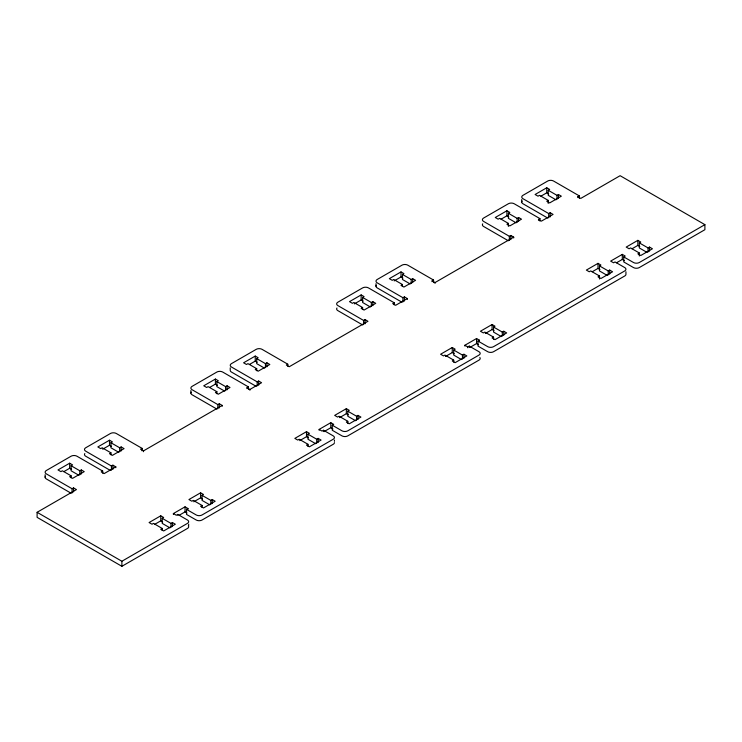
<?xml version="1.0" encoding="UTF-8"?>
<svg xmlns="http://www.w3.org/2000/svg" width="742" height="742" viewBox="0 0 742 742"><rect width="100%" height="100%" fill="white"/><g stroke="black" fill="none" stroke-linecap="round" stroke-linejoin="round"><path stroke-width="1.11" d="M78.884 475.279L71.111 470.79L71.111 465.744L72.568 464.9L69.655 463.212L57.987 469.946L60.909 471.634L62.365 470.79L71.111 475.835L71.111 477.857M118.72 452.277L110.948 447.788L110.948 442.742L112.404 441.898L109.491 440.21L97.833 446.944L100.745 448.632L102.201 447.788L110.948 452.833L110.948 454.855M224.64 391.127L216.868 386.638L216.868 381.592L218.324 380.748L215.403 379.06L203.744 385.794L206.666 387.482L208.122 386.638L216.868 391.683L216.868 393.705M264.477 368.125L256.704 363.636L256.704 358.59L258.16 357.746L255.248 356.067L243.589 362.792L246.502 364.48L247.958 363.636L256.704 368.681L256.704 370.703M370.397 306.975L362.615 302.486L362.615 297.44L364.081 296.596L361.159 294.917L349.501 301.642L352.413 303.33L353.878 302.486L362.615 307.54L362.615 309.553M410.233 283.973L402.461 279.484L402.461 274.438L403.917 273.594L401.005 271.915L389.337 278.649L392.258 280.328L393.714 279.484L402.461 284.538L402.461 286.551M516.144 222.823L508.372 218.334L508.372 213.288L509.828 212.444L506.916 210.765L495.257 217.499L498.17 219.178L499.626 218.334L508.372 223.388L508.372 226.412M555.99 199.821L548.217 195.332L548.217 190.286L549.674 189.442L546.752 187.763L535.093 194.497L538.015 196.176L539.471 195.332L548.217 200.386L548.217 203.41M63.821 471.634L69.655 468.267L71.594 469.389M102.693 449.188L109.491 445.265L111.439 446.387M209.578 387.482L215.403 384.115L217.35 385.237M249.414 364.48L255.248 361.113L257.186 362.235M354.361 303.886L361.159 299.963L363.107 301.085M394.197 280.884L401.005 276.961L402.943 278.083M501.082 219.178L506.916 215.811L508.864 216.933M540.927 196.176L546.752 192.809L548.7 193.931M71.111 475.835L69.655 476.679L72.568 478.358L84.226 471.634L81.314 469.946L79.858 470.79L71.111 465.744M110.948 452.833L109.491 453.677L112.404 455.365L124.072 448.632L121.15 446.944L119.694 447.788L110.948 442.742M216.868 391.683L215.403 392.527L218.324 394.215L229.983 387.482L227.071 385.794L225.605 386.638L216.868 381.592M256.704 368.681L255.248 369.525L258.16 371.213L269.819 364.48L266.907 362.792L265.45 363.636L256.704 358.59M362.615 307.54L361.159 308.375L364.081 310.063L375.74 303.33L372.818 301.642L371.362 302.486L362.615 297.44M402.461 284.538L401.005 285.373L403.917 287.061L415.576 280.328L412.663 278.649L411.207 279.484L402.461 274.438M508.372 223.388L506.916 224.223L509.828 225.911L521.496 219.178L518.575 217.499L517.118 218.334L508.372 213.288M548.217 200.386L546.752 201.23L549.674 202.909L561.332 196.176L558.42 194.497L556.954 195.332L548.217 190.286M102.693 473.173L102.693 471.068L76.936 456.2A4.127 2.384 0 0 0 71.111 456.2L46.329 470.511A4.127 2.384 0 0 0 46.329 473.878L72.085 488.737L73.541 487.902L76.454 489.581L37.1 512.305L37.1 517.35L121.883 566.304L187.466 528.434A4.118 2.384 0 0 0 188.338 525.8M102.693 471.068L101.237 471.912L104.149 473.591L115.808 466.857L115.808 467.701M142.047 450.876L142.047 448.344L116.29 433.486A4.127 2.384 0 0 0 110.465 433.486L85.682 447.788A4.127 2.384 0 0 0 85.682 451.155L111.439 466.022L112.895 465.178L115.808 466.857M142.047 448.344L140.59 449.188L143.503 450.876L222.21 405.429L222.21 406.273M248.44 389.439L248.44 386.916L222.693 372.048A4.127 2.384 0 0 0 216.868 372.048L192.085 386.359A4.127 2.384 0 0 0 192.085 389.726L217.833 404.594L219.298 403.75L222.21 405.429M246.984 388.604L246.984 387.76L248.44 386.916M287.794 366.298L287.794 364.201L262.047 349.334A4.127 2.384 0 0 0 256.222 349.334L231.439 363.636A4.127 2.384 0 0 0 231.439 367.002L257.186 381.87L258.652 381.026L261.564 382.714L249.906 389.439L246.984 387.76M287.794 364.201L286.338 365.036L289.259 366.724L367.967 321.277L365.045 319.598L363.589 320.442L337.842 305.574A4.127 2.384 0 0 1 337.842 302.207L362.615 287.905A4.127 2.384 0 0 1 368.449 287.905L394.197 302.764L394.197 304.869M394.197 302.764L392.741 303.608L395.653 305.296L407.321 298.562L407.321 299.406M433.551 282.572L433.551 280.049L407.803 265.182A4.127 2.384 0 0 0 401.969 265.182L377.196 279.484A4.127 2.384 0 0 0 377.196 282.85L402.943 297.718L404.399 296.874L407.321 298.562M432.094 281.728L432.094 280.884L433.551 280.049M539.953 221.144L539.953 218.621L514.206 203.753A4.127 2.384 0 0 0 508.372 203.753L483.599 218.055A4.127 2.384 0 0 0 483.599 221.422L509.346 236.29L510.802 235.446L513.714 237.134L513.714 237.969M538.497 220.3L538.497 219.456L539.953 218.621M579.307 198.42L579.307 195.897L553.56 181.029A4.127 2.384 0 0 0 547.726 181.029L522.952 195.332A4.127 2.384 0 0 0 522.952 198.698L548.7 213.566L550.156 212.722L553.068 214.41L541.41 221.144L538.497 219.456M577.851 197.576L577.851 196.741L579.307 195.897M432.094 280.884L435.007 282.572L513.714 237.134M169.983 527.868L162.21 523.379L162.21 518.333L163.667 517.489L160.745 515.811L149.086 522.544L152.008 524.223L153.464 523.379L162.21 528.434L162.21 530.456M209.819 504.866L202.047 500.386L202.047 495.331L203.503 494.487L200.59 492.809L188.932 499.542L191.844 501.221L193.3 500.386L202.047 505.432L202.047 507.454M315.73 443.716L307.958 439.236L307.958 434.181L309.414 433.337L306.502 431.658L294.843 438.392L297.755 440.071L299.212 439.236L307.958 444.282L307.958 446.304M355.576 420.723L347.803 416.234L347.803 411.179L349.259 410.345L346.347 408.656L334.679 415.39L337.601 417.069L339.057 416.234L347.803 421.28L347.803 423.302M461.487 359.573L453.714 355.084L453.714 350.029L455.171 349.194L452.258 347.506L440.6 354.24L443.512 355.919L444.968 355.084L453.714 360.13L453.714 362.152M501.332 336.571L493.56 332.082L493.56 327.027L495.016 326.192L492.094 324.504L480.436 331.238L483.348 332.926L484.814 332.082L493.56 337.128L493.56 339.15M607.244 275.421L599.471 270.932L599.471 265.877L600.927 265.042L598.015 263.354L586.356 270.088L589.269 271.776L590.725 270.932L599.471 275.978L599.471 279.011M647.08 252.419L639.307 247.93L639.307 242.884L640.763 242.04L637.851 240.352L626.192 247.086L629.105 248.774L630.561 247.93L639.307 252.976L639.307 256.009M154.92 524.223L160.745 520.856L162.693 521.978M173.378 514.41L173.378 513.566L185.046 506.832L187.958 508.52L187.958 509.355M193.783 501.787L200.59 497.854L202.529 498.976M299.703 440.637L306.502 436.704L308.449 437.826M319.134 430.258L319.134 429.414L330.793 422.68L333.714 424.368L332.249 425.203L332.249 430.258L341.969 435.869A4.118 2.384 0 0 0 347.803 435.869L478.98 360.13A4.118 2.384 0 0 0 479.851 357.505M339.539 417.635L346.347 413.702L348.286 414.824M445.46 356.485L452.258 352.561L454.206 353.684M464.891 346.106L464.891 345.262L476.549 338.528L479.462 340.216L479.462 341.06M485.296 333.483L492.094 329.559L494.042 330.682M592.181 271.776L598.015 268.409L599.953 269.531M577.851 196.741L580.763 198.42L620.117 175.696L704.9 224.65L704.9 229.695L639.307 267.565A4.118 2.384 0 0 1 633.482 267.565L623.762 261.954L623.762 256.908L625.218 256.064L622.306 254.385L610.647 261.11L613.56 262.798L615.016 261.954L624.736 267.565A4.118 2.384 0 0 1 624.736 270.932L493.56 346.662A4.118 2.384 0 0 1 487.726 346.662L478.006 341.06L478.006 346.106L487.726 351.717A4.118 2.384 0 0 0 493.56 351.717L624.736 275.978A4.118 2.384 0 0 0 625.942 274.299L625.942 271.776M632.026 248.774L637.851 245.407L639.799 246.53M37.1 512.305L121.883 561.249L187.466 523.379A4.118 2.384 0 0 0 187.466 520.021L177.755 514.41L176.299 515.245L173.378 513.566M334.429 442.603A4.118 2.384 0 0 1 333.223 444.282L202.047 520.021A4.118 2.384 0 0 1 196.213 520.012L186.502 514.41L186.502 509.355L187.958 508.52M186.502 509.355L196.213 514.967A4.118 2.384 0 0 0 202.047 514.967L333.223 439.236A4.118 2.384 0 0 0 333.223 435.869L323.512 430.258L322.047 431.102L319.134 429.414M464.891 345.262L467.803 346.95L469.259 346.106L478.98 351.717A4.118 2.384 0 0 1 478.98 355.084L347.803 430.814A4.118 2.384 0 0 1 341.969 430.814L332.249 425.203M478.006 341.06L479.462 340.216M179.212 515.245L185.046 511.878L186.984 513M323.994 431.658L330.793 427.735L332.982 428.997M469.751 347.506L476.549 343.583L478.497 344.705M616.472 262.798L622.306 259.431L624.495 260.692M162.21 528.434L160.745 529.278L163.667 530.957L175.325 524.223L172.413 522.544L170.948 523.379L162.21 518.333M202.047 505.432L200.59 506.276L203.503 507.955L215.161 501.221L212.249 499.542L210.793 500.386L202.047 495.331M307.958 444.282L306.502 445.126L309.414 446.805L321.082 440.071L318.16 438.392L316.704 439.236L307.958 434.181M347.803 421.28L346.347 422.124L349.259 423.803L360.918 417.069L358.006 415.39L356.55 416.234L347.803 411.179M453.714 360.13L452.258 360.974L455.171 362.652L466.829 355.919L463.917 354.24L462.461 355.084L453.714 350.029M493.56 337.128L492.094 337.972L495.016 339.65L506.675 332.926L503.762 331.238L502.297 332.082L493.56 327.027M599.471 275.978L598.015 276.822L600.927 278.5L612.586 271.776L609.674 270.088L608.217 270.932L599.471 265.877M639.307 252.976L637.851 253.82L640.763 255.498L652.431 248.774L649.51 247.086L648.054 247.93L639.307 242.884M704.9 224.65L639.307 262.52A4.118 2.384 0 0 1 633.482 262.51L623.762 256.908M547.707 218.046L522.952 203.753A4.127 2.384 0 0 1 522.08 201.119M508.353 240.77L483.599 226.468A4.127 2.384 0 0 1 482.727 223.843M401.951 302.198L377.196 287.905A4.127 2.384 0 0 1 376.324 285.271M362.597 324.913L337.842 310.62A4.127 2.384 0 0 1 336.97 307.995M256.203 386.35L231.439 372.048A4.127 2.384 0 0 1 230.233 370.369L230.233 367.846M216.85 409.065L192.085 394.772A4.127 2.384 0 0 1 191.213 392.147M110.447 470.493L85.682 456.2A4.127 2.384 0 0 1 84.82 453.575M71.093 493.217L46.329 478.924A4.127 2.384 0 0 1 45.466 476.299M649.51 247.086L649.51 251.13M648.054 247.93L648.054 251.965M637.851 240.352L637.851 245.407M622.306 254.385L622.306 259.431M609.674 270.088L609.674 274.132M608.217 270.932L608.217 274.967M598.015 263.354L598.015 268.409M558.42 194.497L558.42 198.531M556.954 195.332L556.954 199.375M550.156 212.722L550.156 216.933M548.7 213.566L548.7 217.777M546.752 187.763L546.752 192.809M521.747 199.542L521.747 202.065M518.575 217.499L518.575 221.533M517.118 218.334L517.118 222.377M510.802 235.446L510.802 239.657M509.346 236.29L509.346 240.501M506.916 210.765L506.916 215.811M503.762 331.238L503.762 335.282M502.297 332.082L502.297 336.117M492.094 324.504L492.094 329.559M476.549 338.528L476.549 343.583M469.259 346.106L469.259 346.95M467.803 346.95L467.803 347.785M463.917 354.24L463.917 358.275M462.461 355.084L462.461 359.119M452.258 347.506L452.258 352.561M435.007 282.572L435.007 283.416M412.663 278.649L412.663 282.683M411.207 279.484L411.207 283.527M404.399 296.874L404.399 301.085M402.943 297.718L402.943 301.929M401.005 271.915L401.005 276.961M375.99 283.694L375.99 286.217M372.818 301.642L372.818 305.685M371.362 302.486L371.362 306.529M365.045 319.598L365.045 323.809M363.589 320.442L363.589 324.644M361.159 294.917L361.159 299.963M358.006 415.39L358.006 419.425M356.55 416.234L356.55 420.269M346.347 408.656L346.347 413.702M334.429 440.071L334.429 441.332M330.793 422.68L330.793 427.735M323.512 430.258L323.512 431.102M318.16 438.392L318.16 442.427M316.704 439.236L316.704 443.271M306.502 431.658L306.502 436.704M266.907 362.792L266.907 366.836M265.45 363.636L265.45 367.68M258.652 381.026L258.652 385.237M257.186 381.87L257.186 385.868M255.248 356.067L255.248 361.113M249.906 389.439L249.906 390.283M227.071 385.794L227.071 389.838M225.605 386.638L225.605 390.682M219.298 403.75L219.298 407.961M217.833 404.594L217.833 408.796M215.403 379.06L215.403 384.115M212.249 499.542L212.249 503.577M210.793 500.386L210.793 504.421M200.59 492.809L200.59 497.854M190.88 390.561L190.88 393.093M188.681 524.223L188.681 525.484M185.046 506.832L185.046 511.878M177.755 514.41L177.755 515.245M172.413 522.544L172.413 526.579M170.948 523.379L170.948 527.423M160.745 515.811L160.745 520.856M143.503 450.876L143.503 451.711M121.883 561.249L121.883 566.304M121.15 446.944L121.15 450.988M119.694 447.788L119.694 451.822M112.895 465.178L112.895 469.389M111.439 466.022L111.439 470.224M109.491 440.21L109.491 445.265M81.314 469.946L81.314 473.99M79.858 470.79L79.858 474.824M73.541 487.902L73.541 491.9M72.085 488.737L72.085 492.948M69.655 463.212L69.655 468.267M45.123 474.713L45.123 477.236"/></g></svg>
